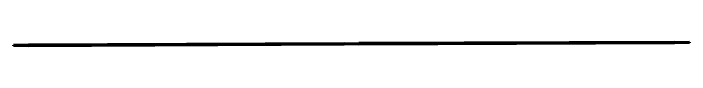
# Model space of a CAD drawing. Header units: millimetres. Extents: x 4307 to 31003, y 2809 to 20009.
# Drawn here: x 17067 to 18245, y 15619 to 15625 of the extents above; entities that cross this region are included whole.
import ezdxf

# ---------------------------------------------------------------- set-up
doc = ezdxf.new("R2010")
doc.units = ezdxf.units.MM
doc.layers.add('ProfileEdges', color=7, linetype='Continuous')

msp = doc.modelspace()

# ---------------------------------------------------------------- linework, layer by layer
at = {"layer": 'ProfileEdges', "lineweight": 211}
for p, q in [((17642.9, 15622.4), (17093.3, 15620)), ((17642.9, 15622.4), (17668.9, 15622.5)), ((17642.9, 15622.4), (17642.9, 15621.4)), ((18218.5, 15624.8), (17668.9, 15622.5)), ((18218.5, 15623.8), (17668.9, 15621.5)), ((17668.9, 15621.5), (17668.9, 15622.5)), ((18218.5, 15624.8), (18244.5, 15624.9)), ((18218.5, 15624.8), (18218.5, 15623.8)), ((18244.5, 15623.9), (18244.5, 15624.9)), ((17067.3, 15619.9), (17093.3, 15620)), ((17067.3, 15619.9), (17067.3, 15618.9)), ((17642.9, 15621.4), (17093.3, 15619)), ((17093.3, 15619), (17093.3, 15620))]:
    msp.add_line(p, q, dxfattribs=at)

doc.saveas('drawing.dxf')
